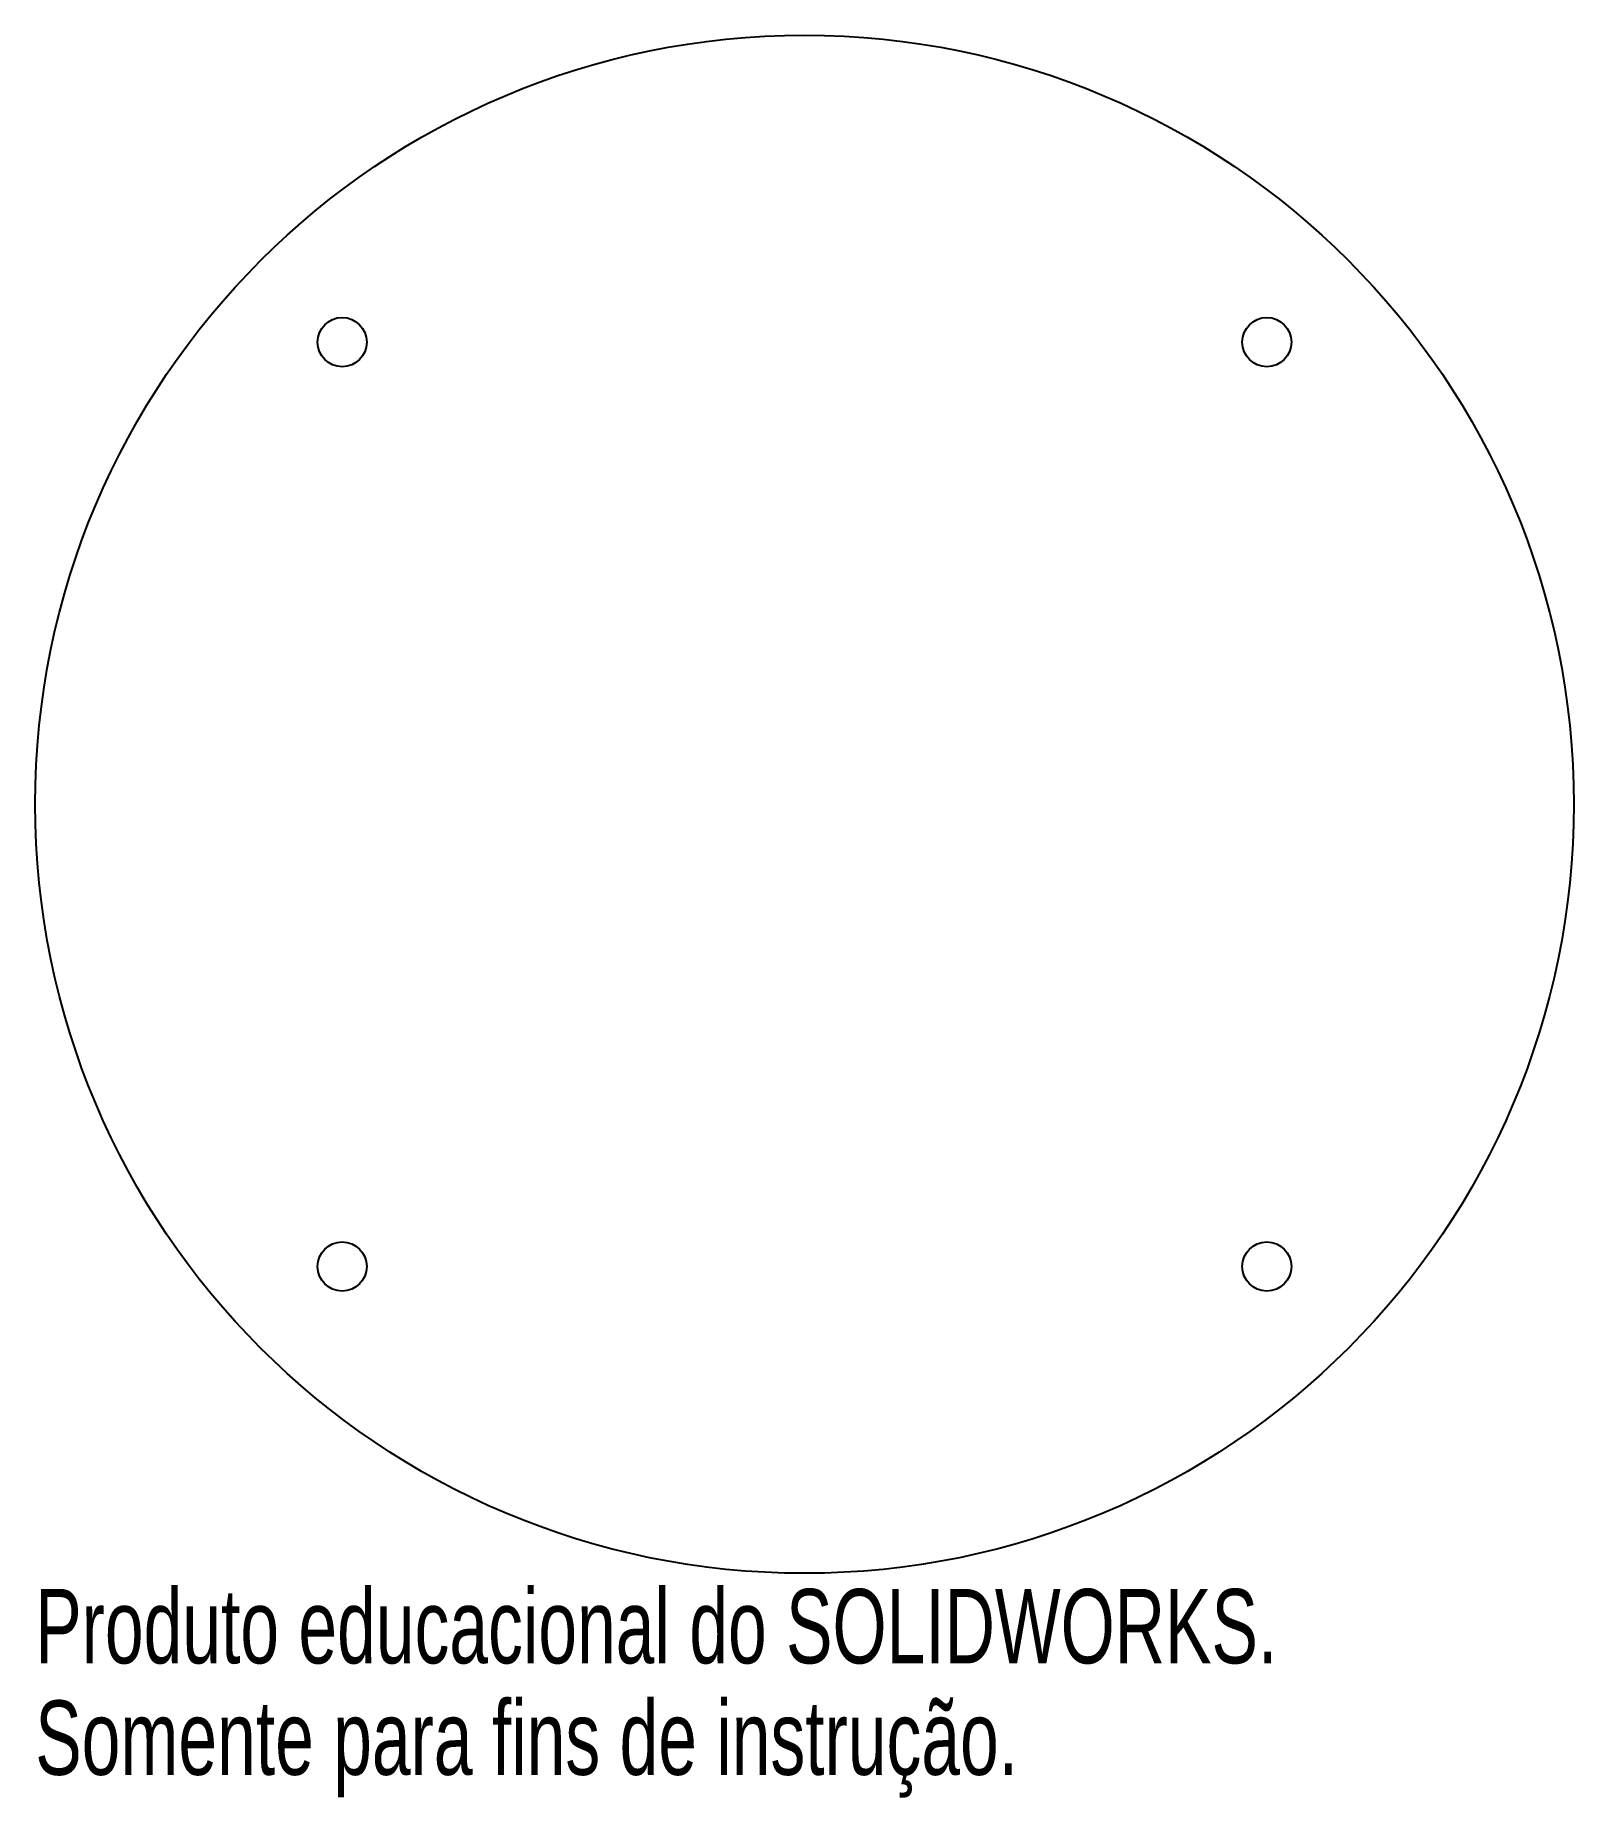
# Model space of a CAD drawing. Header units: millimetres. Extents: x -50 to 50, y -65 to 50.
import ezdxf

# ---------------------------------------------------------------- set-up
doc = ezdxf.new("R2010")
doc.units = ezdxf.units.MM
doc.styles.add('SLDTEXTSTYLE0', font='TXT', dxfattribs={"width": 0.7})

msp = doc.modelspace()

# ---------------------------------------------------------------- linework, layer by layer
at = {"color": 7, "linetype": 'Continuous', "lineweight": 25}
for centre, radius in [((0, 0), 50), ((-30.05, 30.05), 1.6), ((30.05, 30.05), 1.6), ((-30.05, -30.05), 1.6), ((30.05, -30.05), 1.6)]:
    msp.add_circle(centre, radius, dxfattribs=at)

# ---------------------------------------------------------------- texts
at = {"color": 7, "linetype": 'Continuous', "char_height": 4.8336, "attachment_point": 1, "style": 'SLDTEXTSTYLE0'}
for s, insert in [('Produto educacional do SOLIDWORKS.', (-50, -51.02)), ('Somente para fins de instrução.', (-50, -58.27))]:
    msp.add_mtext(s, dxfattribs=dict(at, insert=insert))

doc.saveas('drawing.dxf')
